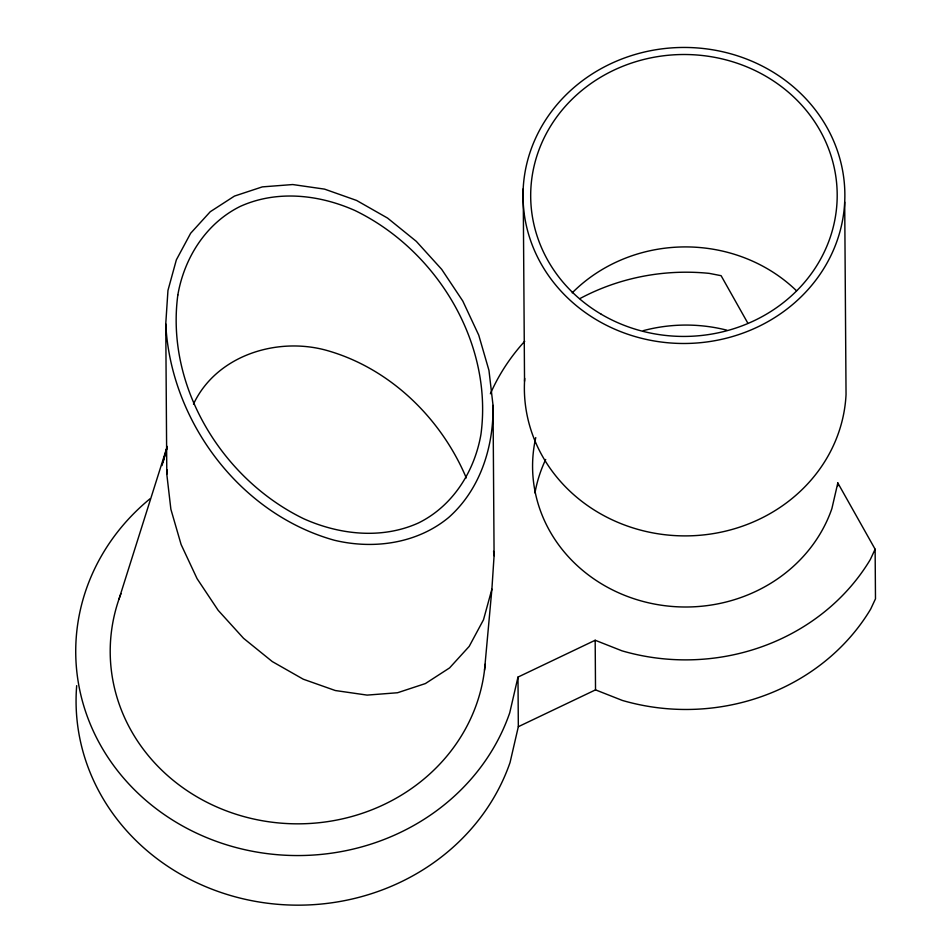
<?xml version="1.0" encoding="UTF-8"?>
<svg xmlns="http://www.w3.org/2000/svg" width="952" height="952" viewBox="0 0 952 952"><rect width="100%" height="100%" fill="white"/><g stroke="black" fill="none" stroke-linecap="round" stroke-linejoin="round"><path stroke-width="1.43" d="M491.887 589.181L483.485 619.8L469.193 646.384L449.582 667.911L425.377 683.572L397.531 692.747L367.115 695.103L335.282 690.521L303.26 679.204L272.284 661.569L243.545 638.304L218.151 610.303L197.064 578.637L181.106 544.52L170.884 509.272L166.802 474.239L165.755 323.918L167.957 290.455L176.358 259.848L190.65 233.264L210.261 211.725L234.466 196.076L262.312 186.889L292.728 184.545L324.561 189.127L356.583 200.444L387.559 218.079L416.298 241.344L441.692 269.345L462.779 301.01L478.737 335.128L488.959 370.376L493.041 405.409L494.088 555.718L491.887 589.181L484.52 670.148M166.802 474.239L167.088 469.872M493.041 405.409C493.755 446.833 480.248 489.602 448.535 517.602C416.845 543.711 373.41 549.649 334.235 540.212C239.666 513.771 170.575 421.058 165.755 323.918M535.762 437.587A153.26 140.967 -0.4 0 0 647.015 602.449A153.26 140.967 -0.4 0 0 831.893 508.582L837.819 482.95L875.126 549.221L870.354 559.467A210.725 193.827 -0.4 0 1 622.001 650.835L595.178 640.256L517.983 677.098L509.725 712.834A222.221 204.406 -0.4 0 1 177.048 822.79A222.221 204.406 -0.4 0 1 150.071 498.729M517.983 677.098L518.328 726.697L510.07 762.445A222.221 204.406 -0.4 0 1 256.005 901.473A222.221 204.406 -0.4 0 1 76.695 685.642M162.007 465.587L167.135 447.119M163.03 462.208L167.016 447.916M119.024 599.034L167.219 446.428M193.482 404.1C216.223 355.679 276.318 336.734 325.905 350.181C389.38 367.722 440.966 417.857 466.278 477.916M518.328 726.697L595.524 689.867L622.346 700.434A210.725 193.827 -0.4 0 0 870.699 609.066L875.483 598.832L875.126 549.221M747.653 322.847L721.104 275.687L709.252 273.379A210.725 193.827 -0.4 0 0 579.923 298.583M493.576 551.339L494.088 555.718M844.698 202.098A160.924 148.012 -0.4 0 1 597.166 320.217A160.924 148.012 -0.4 0 1 609.97 64.093A160.924 148.012 -0.4 0 1 844.698 202.098L846.042 394.509A160.924 148.012 -0.4 0 1 676.348 535.678A160.924 148.012 -0.4 0 1 524.707 378.42M837.819 482.95L837.831 485.865M595.178 640.256L595.524 689.867M523.195 188.841L524.54 381.252M534.953 492.934A153.26 140.967 -0.4 0 1 545.698 459.459M490.387 393.783A210.725 193.827 -0.4 0 1 524.719 341.28M643.29 330.653A153.26 140.967 -0.4 0 1 726.781 330.154M485.115 664.294A187.734 172.681 -0.4 0 1 259.015 820.124A187.734 172.681 -0.4 0 1 120.975 593.691M572.212 292.847A153.26 140.967 -0.4 0 1 796.515 290.776M177.834 295.001C165.565 386.512 222.066 479.213 303.878 518.828C339.769 534.846 381.954 539.475 418.523 522.934C452.819 506.024 474.572 471.371 480.95 434.326C493.219 342.827 436.73 250.114 354.917 210.499C319.027 194.494 276.842 189.853 240.273 206.394C205.977 223.303 184.224 257.968 177.834 295.001M601.307 314.279A153.26 140.967 -0.4 0 0 837.034 201.776A153.26 140.967 -0.4 0 0 613.493 70.353A153.26 140.967 -0.4 0 0 601.307 314.279"/></g></svg>
